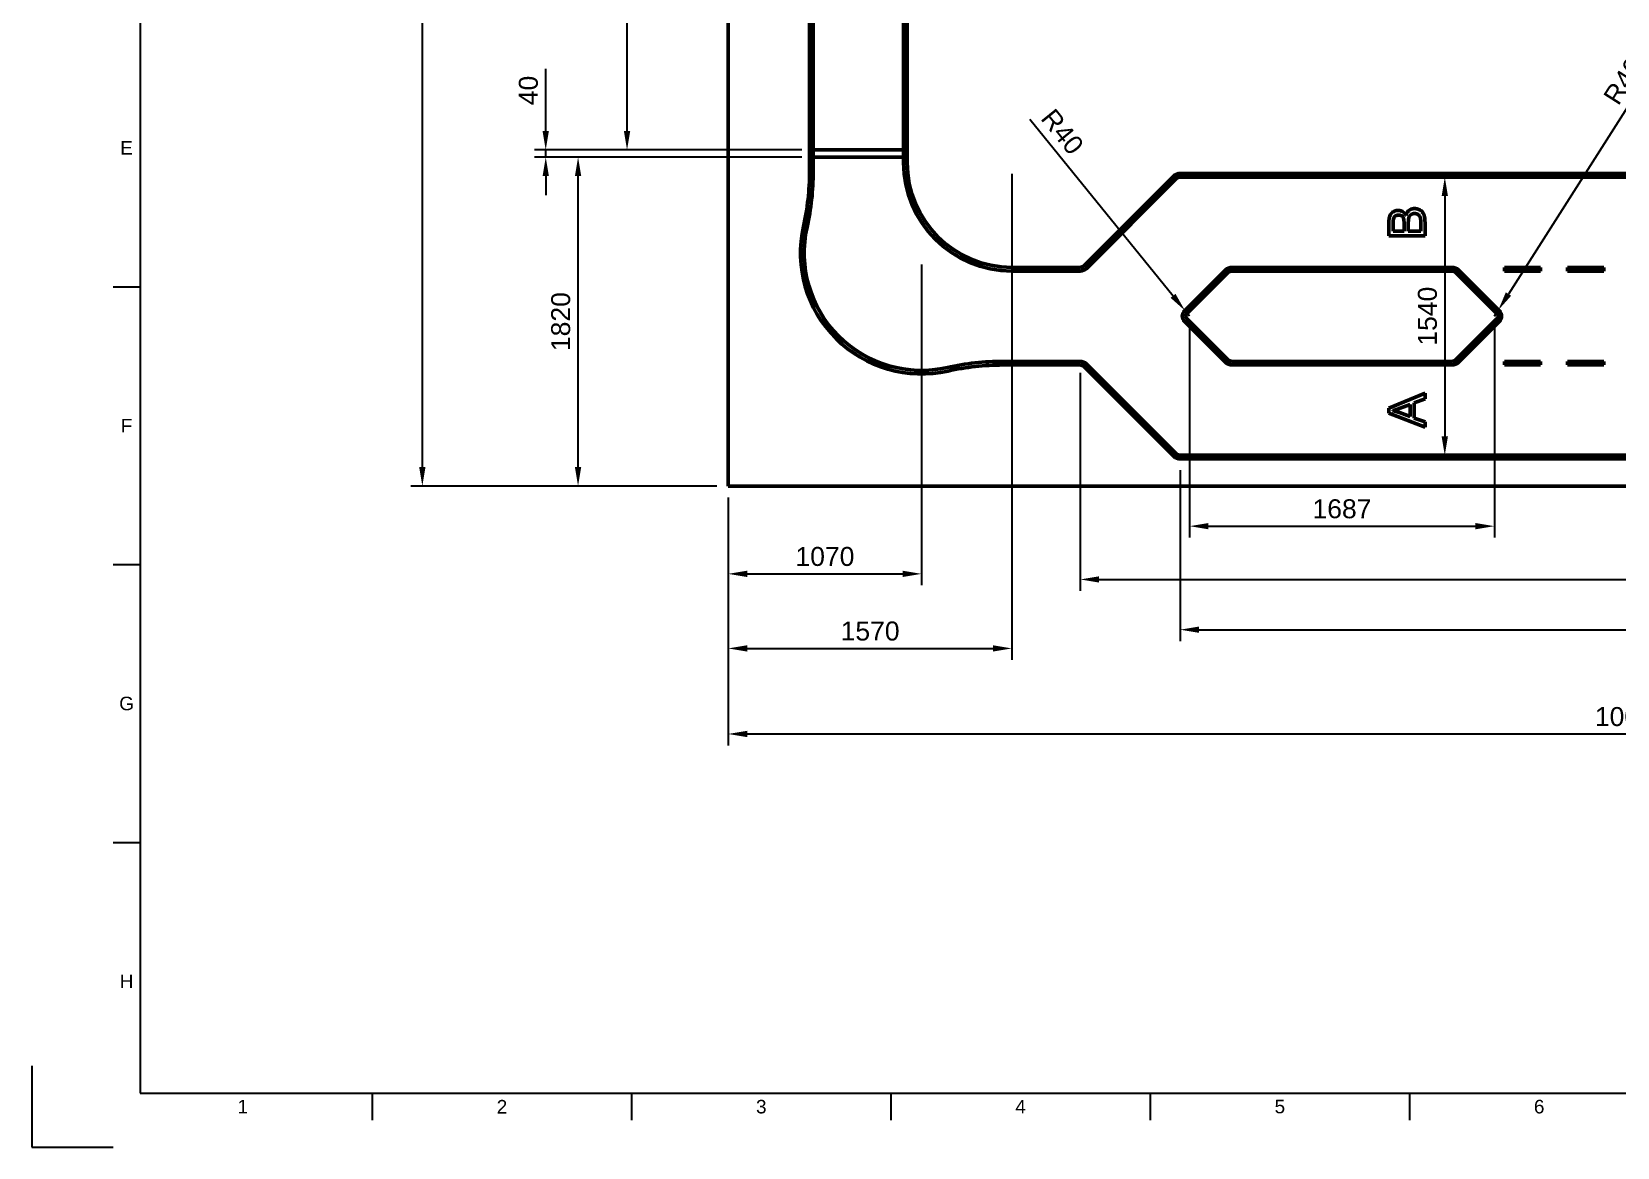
# Model space of a CAD drawing. Header units: millimetres. Extents: x 0 to 594, y 0 to 420.
# Drawn here: x 0 to 292.5, y 0 to 205.8 of the extents above; entities that cross this region are included whole.
import ezdxf
from ezdxf.enums import TextEntityAlignment as Align

# ---------------------------------------------------------------- set-up
doc = ezdxf.new("R2010")
doc.units = ezdxf.units.MM
doc.header["$LTSCALE"] = 0.75
for name, color, linetype, lineweight in [('BORDER', 7, 'Continuous', 25), ('FD_Dimensions', 7, 'Continuous', 25), ('Visible', 7, 'Continuous', 50)]:
    doc.layers.add(name, color=color, linetype=linetype, lineweight=lineweight)
doc.styles.add('FusionTitle', font='arial.ttf')
doc.styles.get("Standard").update_dxf_attribs({"font": 'arial.ttf'})
doc.dimstyles.new('Dim-ISO-25', dxfattribs={"dimtxt": 3.5, "dimasz": 3.5, "dimexe": 2.1, "dimexo": 2.1, "dimgap": 1.4, "dimtad": 1, "dimzin": 12, "dimdsep": 46, "dimtxsty": 'Standard', "dimcen": 0, "dimazin": 3, "dimtp": 0.1, "dimtm": 0.1, "dimtfac": 0.714286, "dimtmove": 0, "dimatfit": 3, "dimfxl": 1, "dimtzin": 12, "dimarcsym": 0})

# ---------------------------------------------------------------- blocks, each defined once
blk = doc.blocks.new('ISO_A2_SHEET')
at = {"layer": 'BORDER'}
for p, q in [((20, 410), (20, 10)), ((15, 158.75), (20, 158.75)), ((15, 107.5), (20, 107.5)), ((15, 56.25), (20, 56.25)), ((20, 10), (584, 10)), ((62.8335, 10), (62.8335, 5)), ((110.6668, 10), (110.6668, 5)), ((158.5001, 10), (158.5001, 5)), ((206.3334, 10), (206.3334, 5)), ((254.1667, 10), (254.1667, 5))]:
    blk.add_line(p, q, dxfattribs=at)
at = {"layer": 'Defpoints'}
for p, q in [((0, 15), (0, 0)), ((0, 0), (15, 0))]:
    blk.add_line(p, q, dxfattribs=at)
at = {"layer": 'BORDER', "style": 'FusionTitle'}
for s, p in [('E', (17.5, 184.375)), ('F', (17.5, 133.125)), ('G', (17.5, 81.875)), ('H', (17.5, 30.625)), ('3', (134.58345, 7.5)), ('6', (278.08335, 7.5)), ('1', (38.91685, 7.5)), ('2', (86.75015, 7.5)), ('4', (182.41675, 7.5)), ('5', (230.25005, 7.5))]:
    blk.add_text(s, height=2.5, dxfattribs=at).set_placement(p, align=Align.MIDDLE)
blk = doc.blocks.new('*D88')
at = {"layer": 'Defpoints', "color": 0, "transparency": 16777216}
for p in [(128.493923, 121.986082), (461.827256, 121.986082), (461.827256, 76.248301)]:
    blk.add_point(p, dxfattribs=at)
at = {"layer": 'FD_Dimensions', "color": 0, "lineweight": -2, "transparency": 16777216}
for p, q in [((128.493923, 119.886082), (128.493923, 74.148301)), ((461.827256, 119.886082), (461.827256, 74.148301)), ((131.993923, 76.248301), (458.327256, 76.248301))]:
    blk.add_line(p, q, dxfattribs=at)
at = {"layer": 'FD_Dimensions', "color": 0, "transparency": 16777216}
for points in [[(131.993923, 76.831634), (131.993923, 75.664968), (128.493923, 76.248301)], [(458.327256, 76.831634), (458.327256, 75.664968), (461.827256, 76.248301)]]:
    blk.add_solid(points, dxfattribs=at)
at = {"layer": 'FD_Dimensions', "color": 0, "transparency": 16777216, "insert": (295.16059, 79.435306), "char_height": 3.5, "attachment_point": 5}
blk.add_mtext('10000', dxfattribs=at)
blk = doc.blocks.new('*D89')
at = {"layer": 'Defpoints', "color": 0, "transparency": 16777216}
for p in [(72.059033, 321.986082), (128.493923, 321.986082), (128.493923, 121.986082)]:
    blk.add_point(p, dxfattribs=at)
at = {"layer": 'FD_Dimensions', "color": 0, "lineweight": -2, "transparency": 16777216}
for p, q in [((126.393923, 321.986082), (69.959033, 321.986082)), ((72.059033, 125.486082), (72.059033, 318.486082)), ((126.393923, 121.986082), (69.959033, 121.986082))]:
    blk.add_line(p, q, dxfattribs=at)
at = {"layer": 'FD_Dimensions', "color": 0, "transparency": 16777216}
for points in [[(71.4757, 318.486082), (72.642366, 318.486082), (72.059033, 321.986082)], [(71.4757, 125.486082), (72.642366, 125.486082), (72.059033, 121.986082)]]:
    blk.add_solid(points, dxfattribs=at)
at = {"layer": 'FD_Dimensions', "color": 0, "transparency": 16777216, "insert": (68.872027, 221.986082), "char_height": 3.5, "attachment_point": 5, "rotation": 90}
blk.add_mtext('6000', dxfattribs=at)
blk = doc.blocks.new('*D110')
at = {"layer": 'Defpoints', "color": 0, "transparency": 16777216}
for p in [(193.413043, 144.986082), (415.574803, 144.986082), (415.574803, 104.755172)]:
    blk.add_point(p, dxfattribs=at)
at = {"layer": 'FD_Dimensions', "color": 0, "lineweight": -2, "transparency": 16777216}
for p, q in [((193.413043, 142.886082), (193.413043, 102.655172)), ((415.574803, 142.886082), (415.574803, 102.655172)), ((196.913043, 104.755172), (412.074803, 104.755172))]:
    blk.add_line(p, q, dxfattribs=at)
at = {"layer": 'FD_Dimensions', "color": 0, "transparency": 16777216}
for points in [[(196.913043, 105.338505), (196.913043, 104.171838), (193.413043, 104.755172)], [(412.074803, 105.338505), (412.074803, 104.171838), (415.574803, 104.755172)]]:
    blk.add_solid(points, dxfattribs=at)
at = {"layer": 'FD_Dimensions', "color": 0, "transparency": 16777216, "insert": (304.493923, 107.942177), "char_height": 3.5, "attachment_point": 5}
blk.add_mtext('6665', dxfattribs=at)
blk = doc.blocks.new('*D111')
at = {"layer": 'Defpoints', "color": 0, "transparency": 16777216}
for p in [(213.582932, 153.319415), (269.827256, 153.319415), (269.827256, 114.583432)]:
    blk.add_point(p, dxfattribs=at)
at = {"layer": 'FD_Dimensions', "color": 0, "lineweight": -2, "transparency": 16777216}
for p, q in [((213.582932, 151.219415), (213.582932, 112.483432)), ((269.827256, 151.219415), (269.827256, 112.483432)), ((217.082932, 114.583432), (266.327256, 114.583432))]:
    blk.add_line(p, q, dxfattribs=at)
at = {"layer": 'FD_Dimensions', "color": 0, "transparency": 16777216}
for points in [[(217.082932, 115.166766), (217.082932, 114.000099), (213.582932, 114.583432)], [(266.327256, 115.166766), (266.327256, 114.000099), (269.827256, 114.583432)]]:
    blk.add_solid(points, dxfattribs=at)
at = {"layer": 'FD_Dimensions', "color": 0, "transparency": 16777216, "insert": (241.705094, 117.770438), "char_height": 3.5, "attachment_point": 5}
blk.add_mtext('1687', dxfattribs=at)
blk = doc.blocks.new('*D112')
at = {"layer": 'Defpoints', "color": 0, "transparency": 16777216}
for p in [(212.743692, 154.355491), (213.582932, 153.319415)]:
    blk.add_point(p, dxfattribs=at)
at = {"layer": 'FD_Dimensions', "color": 0, "lineweight": -2, "transparency": 16777216}
for p, q in [((184.144505, 189.662334), (210.540686, 157.07519)), ((213.582932, 153.319415), (212.743692, 154.355491))]:
    blk.add_line(p, q, dxfattribs=at)
at = {"layer": 'FD_Dimensions', "color": 0, "transparency": 16777216}
blk.add_solid([(210.993969, 157.442358), (210.087402, 156.708023), (212.743692, 154.355491)], dxfattribs=at)
at = {"layer": 'FD_Dimensions', "color": 0, "transparency": 16777216, "insert": (190.130471, 187.335736), "char_height": 3.5, "attachment_point": 5, "rotation": 309.0080883}
blk.add_mtext('R40', dxfattribs=at)
blk = doc.blocks.new('*D113')
at = {"layer": 'Defpoints', "color": 0, "transparency": 16777216}
for p in [(269.827256, 153.319415), (270.542733, 154.444524)]:
    blk.add_point(p, dxfattribs=at)
at = {"layer": 'FD_Dimensions', "color": 0, "lineweight": -2, "transparency": 16777216}
for p, q in [((299.321346, 199.699779), (272.42086, 157.397936)), ((269.827256, 153.319415), (270.542733, 154.444524))]:
    blk.add_line(p, q, dxfattribs=at)
at = {"layer": 'FD_Dimensions', "color": 0, "transparency": 16777216}
blk.add_solid([(271.928624, 157.710957), (272.913095, 157.084915), (270.542733, 154.444524)], dxfattribs=at)
at = {"layer": 'FD_Dimensions', "color": 0, "transparency": 16777216, "insert": (293.640114, 196.705041), "char_height": 3.5, "attachment_point": 5, "rotation": 57.54698288}
blk.add_mtext('R40', dxfattribs=at)
blk = doc.blocks.new('*D115')
at = {"layer": 'Defpoints', "color": 0, "transparency": 16777216}
for p in [(211.850946, 178.986082), (211.850946, 127.652748), (260.674058, 127.652748)]:
    blk.add_point(p, dxfattribs=at)
at = {"layer": 'FD_Dimensions', "color": 0, "lineweight": -2, "transparency": 16777216}
for p, q in [((213.950946, 178.986082), (262.774058, 178.986082)), ((260.674058, 175.486082), (260.674058, 131.152748)), ((213.950946, 127.652748), (262.774058, 127.652748))]:
    blk.add_line(p, q, dxfattribs=at)
at = {"layer": 'FD_Dimensions', "color": 0, "transparency": 16777216}
for points in [[(260.090725, 175.486082), (261.257391, 175.486082), (260.674058, 178.986082)], [(260.090725, 131.152748), (261.257391, 131.152748), (260.674058, 127.652748)]]:
    blk.add_solid(points, dxfattribs=at)
at = {"layer": 'FD_Dimensions', "color": 0, "transparency": 16777216, "insert": (257.487052, 153.319415), "char_height": 3.5, "attachment_point": 5, "rotation": 90}
blk.add_mtext('1540', dxfattribs=at)
blk = doc.blocks.new('*D116')
at = {"layer": 'Defpoints', "color": 0, "transparency": 16777216}
for p in [(211.850946, 126.986082), (396.1369, 126.986082), (396.1369, 95.486082)]:
    blk.add_point(p, dxfattribs=at)
at = {"layer": 'FD_Dimensions', "color": 0, "lineweight": -2, "transparency": 16777216}
for p, q in [((211.850946, 124.886082), (211.850946, 93.386082)), ((396.1369, 124.886082), (396.1369, 93.386082)), ((215.350946, 95.486082), (392.6369, 95.486082))]:
    blk.add_line(p, q, dxfattribs=at)
at = {"layer": 'FD_Dimensions', "color": 0, "transparency": 16777216}
for points in [[(215.350946, 96.069415), (215.350946, 94.902748), (211.850946, 95.486082)], [(392.6369, 96.069415), (392.6369, 94.902748), (396.1369, 95.486082)]]:
    blk.add_solid(points, dxfattribs=at)
at = {"layer": 'FD_Dimensions', "color": 0, "transparency": 16777216, "insert": (303.993923, 98.673087), "char_height": 3.5, "attachment_point": 5}
blk.add_mtext('5529', dxfattribs=at)
blk = doc.blocks.new('*D117')
at = {"layer": 'Defpoints', "color": 0, "transparency": 16777216}
for p in [(180.827256, 181.652748), (128.493923, 121.986082), (180.827256, 92.03009)]:
    blk.add_point(p, dxfattribs=at)
at = {"layer": 'FD_Dimensions', "color": 0, "lineweight": -2, "transparency": 16777216}
for p, q in [((180.827256, 179.552748), (180.827256, 89.93009)), ((128.493923, 119.886082), (128.493923, 89.93009)), ((131.993923, 92.03009), (177.327256, 92.03009))]:
    blk.add_line(p, q, dxfattribs=at)
at = {"layer": 'FD_Dimensions', "color": 0, "transparency": 16777216}
for points in [[(131.993923, 92.613423), (131.993923, 91.446757), (128.493923, 92.03009)], [(177.327256, 92.613423), (177.327256, 91.446757), (180.827256, 92.03009)]]:
    blk.add_solid(points, dxfattribs=at)
at = {"layer": 'FD_Dimensions', "color": 0, "transparency": 16777216, "insert": (154.66059, 95.217096), "char_height": 3.5, "attachment_point": 5}
blk.add_mtext('1570', dxfattribs=at)
blk = doc.blocks.new('*D118')
at = {"layer": 'Defpoints', "color": 0, "transparency": 16777216}
for p in [(164.16059, 164.986082), (128.493923, 121.986082), (164.16059, 105.786082)]:
    blk.add_point(p, dxfattribs=at)
at = {"layer": 'FD_Dimensions', "color": 0, "lineweight": -2, "transparency": 16777216}
for p, q in [((164.16059, 162.886082), (164.16059, 103.686082)), ((128.493923, 119.886082), (128.493923, 103.686082)), ((131.993923, 105.786082), (160.66059, 105.786082))]:
    blk.add_line(p, q, dxfattribs=at)
at = {"layer": 'FD_Dimensions', "color": 0, "transparency": 16777216}
for points in [[(131.993923, 106.369415), (131.993923, 105.202748), (128.493923, 105.786082)], [(160.66059, 106.369415), (160.66059, 105.202748), (164.16059, 105.786082)]]:
    blk.add_solid(points, dxfattribs=at)
at = {"layer": 'FD_Dimensions', "color": 0, "transparency": 16777216, "insert": (146.327256, 108.973087), "char_height": 3.5, "attachment_point": 5}
blk.add_mtext('1070', dxfattribs=at)
blk = doc.blocks.new('*D119')
at = {"layer": 'Defpoints', "color": 0, "transparency": 16777216}
for p in [(100.787573, 182.652748), (144.16059, 182.652748), (128.493923, 121.986082)]:
    blk.add_point(p, dxfattribs=at)
at = {"layer": 'FD_Dimensions', "color": 0, "lineweight": -2, "transparency": 16777216}
for p, q in [((142.06059, 182.652748), (98.687573, 182.652748)), ((100.787573, 125.486082), (100.787573, 179.152748)), ((126.393923, 121.986082), (98.687573, 121.986082))]:
    blk.add_line(p, q, dxfattribs=at)
at = {"layer": 'FD_Dimensions', "color": 0, "transparency": 16777216}
for points in [[(100.20424, 179.152748), (101.370906, 179.152748), (100.787573, 182.652748)], [(100.20424, 125.486082), (101.370906, 125.486082), (100.787573, 121.986082)]]:
    blk.add_solid(points, dxfattribs=at)
at = {"layer": 'FD_Dimensions', "color": 0, "transparency": 16777216, "insert": (97.600567, 152.319415), "char_height": 3.5, "attachment_point": 5, "rotation": 90}
blk.add_mtext('1820', dxfattribs=at)
blk = doc.blocks.new('*D120')
at = {"layer": 'Defpoints', "color": 0, "transparency": 16777216}
for p in [(94.821445, 182.652748), (144.16059, 183.986082), (144.16059, 182.652748)]:
    blk.add_point(p, dxfattribs=at)
at = {"layer": 'FD_Dimensions', "color": 0, "lineweight": -2, "transparency": 16777216}
for p, q in [((94.821445, 187.486082), (94.821445, 198.928646)), ((142.06059, 183.986082), (92.721445, 183.986082)), ((142.06059, 182.652748), (92.721445, 182.652748)), ((94.821445, 182.652748), (94.821445, 183.986082)), ((94.821445, 179.152748), (94.821445, 175.652748))]:
    blk.add_line(p, q, dxfattribs=at)
at = {"layer": 'FD_Dimensions', "color": 0, "transparency": 16777216}
for points in [[(94.238112, 187.486082), (95.404778, 187.486082), (94.821445, 183.986082)], [(94.238112, 179.152748), (95.404778, 179.152748), (94.821445, 182.652748)]]:
    blk.add_solid(points, dxfattribs=at)
at = {"layer": 'FD_Dimensions', "color": 0, "transparency": 16777216, "insert": (91.634439, 194.957364), "char_height": 3.5, "attachment_point": 5, "rotation": 90}
blk.add_mtext('40', dxfattribs=at)
blk = doc.blocks.new('*D121')
at = {"layer": 'Defpoints', "color": 0, "transparency": 16777216}
for p in [(109.822614, 252.652748), (144.16059, 252.652748), (144.16059, 183.986082)]:
    blk.add_point(p, dxfattribs=at)
at = {"layer": 'FD_Dimensions', "color": 0, "lineweight": -2, "transparency": 16777216}
for p, q in [((142.06059, 252.652748), (107.722614, 252.652748)), ((109.822614, 187.486082), (109.822614, 249.152748)), ((142.06059, 183.986082), (107.722614, 183.986082))]:
    blk.add_line(p, q, dxfattribs=at)
at = {"layer": 'FD_Dimensions', "color": 0, "transparency": 16777216}
for points in [[(109.239281, 249.152748), (110.405948, 249.152748), (109.822614, 252.652748)], [(109.239281, 187.486082), (110.405948, 187.486082), (109.822614, 183.986082)]]:
    blk.add_solid(points, dxfattribs=at)
at = {"layer": 'FD_Dimensions', "color": 0, "transparency": 16777216, "insert": (106.635609, 218.319415), "char_height": 3.5, "attachment_point": 5, "rotation": 90}
blk.add_mtext('2060', dxfattribs=at)

msp = doc.modelspace()

# ---------------------------------------------------------------- linework, layer by layer
at = {"layer": 'Visible'}
for p, q in [((128.49392, 121.98608), (128.49392, 321.98608)), ((143.49392, 256.65275), (143.49392, 179.98608)), ((144.16059, 179.98608), (144.16059, 256.65275)), ((160.82726, 254.98608), (160.82726, 181.65275)), ((161.49392, 181.65275), (161.49392, 254.98608)), ((144.16059, 183.98608), (144.16059, 182.65275)), ((160.82726, 183.98608), (144.16059, 183.98608)), ((144.16059, 182.65275), (160.82726, 182.65275)), ((160.82726, 182.65275), (160.82726, 183.98608)), ((210.67243, 179.16459), (194.12015, 162.61231)), ((194.59155, 162.1409), (211.14384, 178.69319)), ((396.1369, 179.65275), (211.85095, 179.65275)), ((211.85095, 178.98608), (396.1369, 178.98608)), ((250.35585, 170.63683), (250.35585, 168.13569)), ((251.14257, 169.01791), (251.14257, 170.35034)), ((253.15713, 170.45948), (253.15713, 169.01791)), ((253.94385, 169.01791), (253.94385, 170.55952)), ((256.2358, 170.67776), (256.2358, 169.01791)), ((257.02252, 168.13569), (257.02252, 170.67776)), ((250.35585, 168.13569), (257.02252, 168.13569)), ((253.15713, 169.01791), (251.14257, 169.01791)), ((256.2358, 169.01791), (253.94385, 169.01791)), ((193.41304, 162.31941), (180.82726, 162.31941)), ((180.82726, 161.65275), (193.41304, 161.65275)), ((220.20916, 161.83126), (212.64012, 154.26222)), ((213.11153, 153.79082), (220.68056, 161.35986)), ((262.02252, 162.31941), (221.38767, 162.31941)), ((221.38767, 161.65275), (262.02252, 161.65275)), ((262.72962, 161.35986), (270.29866, 153.79082)), ((270.77006, 154.26222), (263.20103, 161.83126)), ((271.66059, 162.31941), (271.66059, 161.65275)), ((278.32726, 162.31941), (271.66059, 162.31941)), ((271.66059, 161.65275), (278.32726, 161.65275)), ((278.32726, 161.65275), (278.32726, 162.31941)), ((283.32726, 162.31941), (283.32726, 161.65275)), ((289.99392, 162.31941), (283.32726, 162.31941)), ((283.32726, 161.65275), (289.99392, 161.65275)), ((289.99392, 161.65275), (289.99392, 162.31941)), ((212.64012, 152.37661), (220.20916, 144.80757)), ((220.68056, 145.27898), (213.11153, 152.84801)), ((270.29866, 152.84801), (262.72962, 145.27898)), ((263.20103, 144.80757), (270.77006, 152.37661)), ((193.41304, 144.98608), (179.16059, 144.98608)), ((179.16059, 144.31941), (193.41304, 144.31941)), ((194.12015, 144.02652), (210.67243, 127.47424)), ((211.14384, 127.94564), (194.59155, 144.49793)), ((262.02252, 144.98608), (221.38767, 144.98608)), ((221.38767, 144.31941), (262.02252, 144.31941)), ((271.66059, 144.98608), (271.66059, 144.31941)), ((278.32726, 144.98608), (271.66059, 144.98608)), ((271.66059, 144.31941), (278.32726, 144.31941)), ((278.32726, 144.31941), (278.32726, 144.98608)), ((283.32726, 144.98608), (283.32726, 144.31941)), ((289.99392, 144.98608), (283.32726, 144.98608)), ((283.32726, 144.31941), (289.99392, 144.31941)), ((289.99392, 144.31941), (289.99392, 144.98608)), ((257.02252, 139.10568), (250.35585, 136.37717)), ((255.00342, 137.32305), (257.02252, 138.10068)), ((257.02252, 138.10068), (257.02252, 139.10568)), ((250.35585, 136.37717), (250.35585, 135.42674)), ((250.35585, 135.42674), (257.02252, 132.86648)), ((254.28491, 134.79008), (252.32948, 135.52223)), ((252.43862, 136.35443), (254.28491, 137.0502)), ((254.28491, 137.0502), (254.28491, 134.79008)), ((255.00342, 134.53542), (255.00342, 137.32305)), ((257.02252, 133.80327), (255.00342, 134.53542)), ((257.02252, 132.86648), (257.02252, 133.80327)), ((396.1369, 127.65275), (211.85095, 127.65275)), ((211.85095, 126.98608), (396.1369, 126.98608)), ((461.82726, 121.98608), (128.49392, 121.98608))]:
    msp.add_line(p, q, dxfattribs=at)
for centre, radius, start, end in [((180.82726, 181.65275), 20, 180, 270), ((97.49392, 179.98608), 46.66667, 347.319617, 0), ((211.85095, 177.98608), 1, 90, 135), ((164.16059, 164.98608), 22.33333, 167.319617, 282.680383), ((193.41304, 163.31941), 1, 270, 315), ((221.38767, 160.65275), 1, 90, 135), ((262.02252, 160.65275), 1, 45, 90), ((213.58293, 153.31941), 0.66667, 135, 225), ((269.82726, 153.31941), 0.66667, 315, 45), ((179.16059, 98.31942), 46.66667, 90, 102.680383), ((193.41304, 143.31941), 1, 45, 90), ((221.38767, 145.98608), 1, 225, 270), ((262.02252, 145.98608), 1, 270, 315), ((211.85095, 128.65275), 1, 225, 270)]:
    msp.add_arc(centre, radius, start, end, dxfattribs=at)
at = {"layer": 'Visible', "extrusion": (0, 0, -1)}
for centre, radius, start, end in [((-180.82726, 181.65275), 19.33333, 270, 0), ((-97.49392, 179.98608), 46, 180, 192.680383), ((-211.85095, 177.98608), 1.66667, 45, 90), ((-164.16059, 164.98608), 21.66667, 257.319617, 12.680383), ((-193.41304, 163.31941), 1.66667, 225, 270), ((-221.38767, 160.65275), 1.66667, 45, 90), ((-262.02252, 160.65275), 1.66667, 90, 135), ((-213.58293, 153.31941), 1.33333, 315, 45), ((-269.82726, 153.31941), 1.33333, 135, 225), ((-179.16059, 98.31942), 46, 77.319617, 90), ((-193.41304, 143.31941), 1.66667, 90, 135), ((-221.38767, 145.98608), 1.66667, 270, 315), ((-262.02252, 145.98608), 1.66667, 225, 270), ((-211.85095, 128.65275), 1.66667, 270, 315)]:
    msp.add_arc(centre, radius, start, end, dxfattribs=at)
at = {"layer": 'Visible'}
for points in [[(251.18123, 172.58544), (250.76058, 172.32396), (250.55822, 171.86239)], [(252.06117, 172.84693), (251.60187, 172.84693), (251.18123, 172.58544)], [(252.86608, 172.615), (252.48864, 172.84693), (252.06117, 172.84693)], [(253.47545, 171.91469), (253.24353, 172.38308), (252.86608, 172.615)], [(254.08027, 172.84465), (253.6528, 172.51951), (253.47545, 171.91469)], [(255.08982, 173.1698), (254.50774, 173.1698), (254.08027, 172.84465)], [(255.96067, 172.97198), (255.55822, 173.1698), (255.08982, 173.1698)], [(256.58141, 172.48313), (256.36313, 172.77417), (255.96067, 172.97198)], [(250.55822, 171.86239), (250.35585, 171.40082), (250.35585, 170.63683)], [(251.14257, 170.35034), (251.14257, 171.06885), (251.2358, 171.36444)], [(251.2358, 171.36444), (251.32902, 171.66002), (251.58141, 171.81919)], [(251.58141, 171.81919), (251.8338, 171.97835), (252.16577, 171.97835)], [(252.16577, 171.97835), (252.51592, 171.97835), (252.74785, 171.80782)], [(252.74785, 171.80782), (252.97977, 171.63729), (253.07982, 171.30077)], [(253.07982, 171.30077), (253.15713, 171.04611), (253.15713, 170.45948)], [(253.94385, 170.55952), (253.94385, 171.19618), (254.05526, 171.53497)], [(254.05526, 171.53497), (254.16668, 171.87376), (254.4418, 172.06475)], [(254.4418, 172.06475), (254.71692, 172.25575), (255.08982, 172.25575)], [(255.08982, 172.25575), (255.40815, 172.25575), (255.65144, 172.12387)], [(255.65144, 172.12387), (255.89473, 171.99199), (256.02206, 171.78735)], [(256.02206, 171.78735), (256.14939, 171.58272), (256.20396, 171.27803)], [(256.20396, 171.27803), (256.2358, 171.10523), (256.2358, 170.67776)], [(256.9111, 171.75325), (256.79969, 172.19208), (256.58141, 172.48313)], [(257.02252, 170.67776), (257.02252, 171.31441), (256.9111, 171.75325)], [(251.05617, 135.88149), (251.59733, 136.0361), (252.43862, 136.35443)], [(252.32948, 135.52223), (251.69737, 135.75416), (251.05617, 135.88149)]]:
    msp.add_open_spline(points, degree=2, dxfattribs=at)

# ---------------------------------------------------------------- block references
at = {"layer": 'BORDER'}
msp.add_blockref('ISO_A2_SHEET', (0, 0), dxfattribs=at)

# ---------------------------------------------------------------- dimensions: what is measured, and where the dimension line sits
at = {"layer": 'FD_Dimensions'}
for base, p1, p2, angle, picture, middle in [((72.05903, 321.98608), (128.49392, 121.98608), (128.49392, 321.98608), 90, '*D89', (72.05903, 221.98608)), ((109.82261, 252.65275), (144.16059, 183.98608), (144.16059, 252.65275), 270, '*D121', (109.82261, 218.31941)), ((94.82144, 182.65275), (144.16059, 183.98608), (144.16059, 182.65275), 270, '*D120', (94.82144, 194.95736)), ((100.78757, 182.65275), (128.49392, 121.98608), (144.16059, 182.65275), 270, '*D119', (100.78757, 152.31941)), ((260.67406, 127.65275), (211.85095, 178.98608), (211.85095, 127.65275), 90, '*D115', (260.67406, 153.31941))]:
    dim = msp.add_linear_dim(base=base, p1=p1, p2=p2, angle=angle, dimstyle='Dim-ISO-25', override={"dimlfac": 30}, dxfattribs=at)
    dim.commit()
    dim.dimension.update_dxf_attribs({"geometry": picture, "text_midpoint": middle, "dimtype": 160})
for center, mpoint, picture, middle in [((269.82726, 153.31941), (270.54273, 154.44452), '*D113', (296.32941, 194.99487)), ((213.58293, 153.31941), (212.74369, 154.35549), '*D112', (187.65399, 185.32974))]:
    dim = msp.add_radius_dim(center=center, mpoint=mpoint, dimstyle='Dim-ISO-25', override={"dimlfac": 30, "dimse1": 1}, dxfattribs=at)
    dim.commit()
    dim.dimension.update_dxf_attribs({"geometry": picture, "text_midpoint": middle, "dimtype": 164})
for base, p2, picture, middle in [((180.82726, 92.03009), (180.82726, 181.65275), '*D117', (154.66059, 95.2171)), ((164.16059, 105.78608), (164.16059, 164.98608), '*D118', (146.32726, 108.97309))]:
    dim = msp.add_linear_dim(base=base, p1=(128.49392, 121.98608), p2=p2, angle=180, dimstyle='Dim-ISO-25', override={"dimlfac": 30, "dimclrd": 0, "dimclre": 0}, dxfattribs=at)
    dim.commit()
    dim.dimension.update_dxf_attribs({"geometry": picture, "text_midpoint": middle})
for p1, p2, distance, picture, middle in [((213.58293, 153.31941), (269.82726, 153.31941), -38.73598, '*D111', (241.70509, 117.77044)), ((211.85095, 126.98608), (396.1369, 126.98608), -31.5, '*D116', (303.99392, 98.67309))]:
    dim = msp.add_aligned_dim(p1=p1, p2=p2, distance=distance, dimstyle='Dim-ISO-25', override={"dimdec": 0, "dimlfac": 30, "dimclrd": 0, "dimclre": 0}, dxfattribs=at)
    dim.commit()
    dim.dimension.update_dxf_attribs({"geometry": picture, "text_midpoint": middle})
for base, p1, p2, override, picture, middle in [((415.5748, 104.75517), (193.41304, 144.98608), (415.5748, 144.98608), {"dimdec": 0, "dimlfac": 30}, '*D110', (304.49392, 104.75517)), ((461.82726, 76.2483), (128.49392, 121.98608), (461.82726, 121.98608), {"dimlfac": 30}, '*D88', (295.16059, 76.2483))]:
    dim = msp.add_linear_dim(base=base, p1=p1, p2=p2, dimstyle='Dim-ISO-25', override=override, dxfattribs=at)
    dim.commit()
    dim.dimension.update_dxf_attribs({"geometry": picture, "text_midpoint": middle, "dimtype": 160})

doc.saveas('drawing.dxf')
